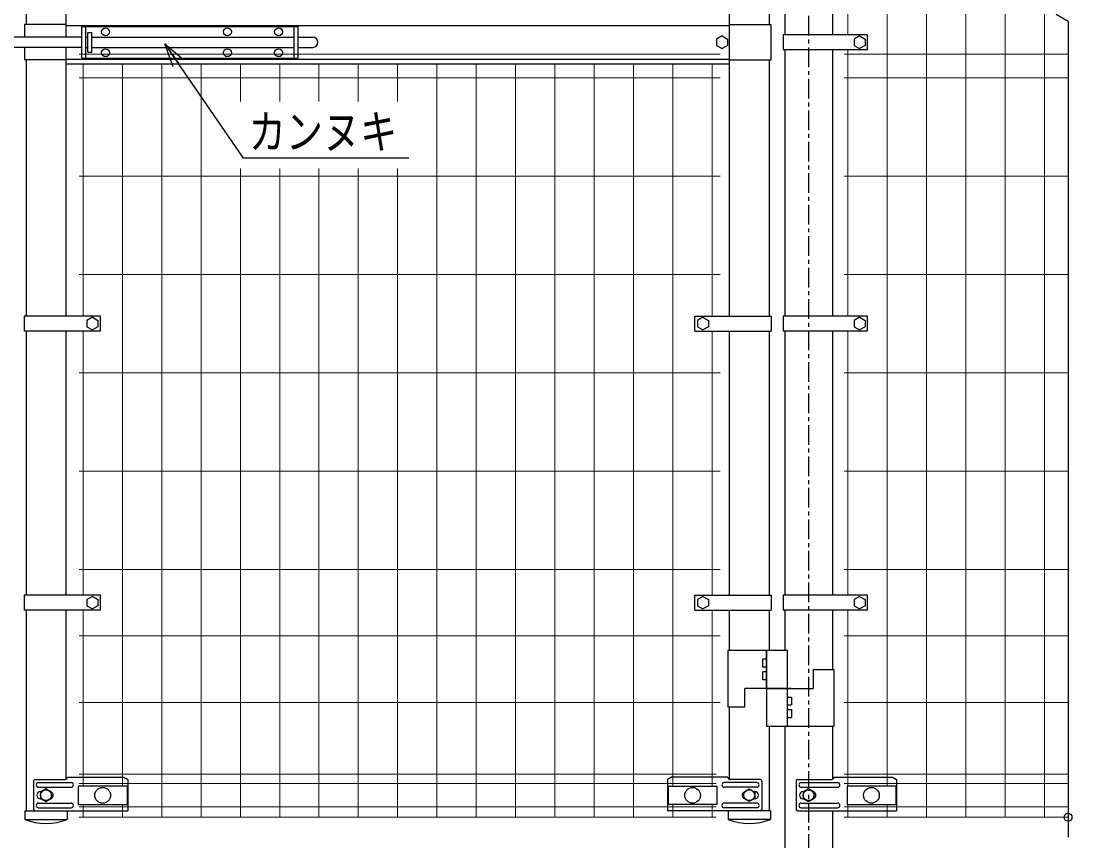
# Model space of a CAD drawing. Units: millimetres, scale not verified. Extents: x -4455 to 4455, y -3150 to 3150.
# Drawn here: x 1390 to 2726, y -845 to 198 of the extents above; entities that cross this region are included whole.
import ezdxf
from ezdxf.enums import TextEntityAlignment as Align

# ---------------------------------------------------------------- set-up
doc = ezdxf.new("R2010")
doc.units = ezdxf.units.MM
doc.header["$LTSCALE"] = 20
doc.header["$PDMODE"] = 32
doc.header["$PDSIZE"] = 10
doc.linetypes.add('USER1', pattern=[2, 1.25, -0.25, 0.25, -0.25])
for name, color, linetype, lineweight in [('0-0_1', 7, 'Continuous', 25), ('0-1_EXTCNT-LMEC0', 1, 'Continuous', 25), ('0-2_0', 7, 'Continuous', 25), ('0-4_LAYER04', 7, 'Continuous', 25), ('0-8_2', 7, 'Continuous', 25), ('0-9_D-STR2', 7, 'Continuous', 13)]:
    doc.layers.add(name, color=color, linetype=linetype, lineweight=lineweight)
doc.layers.add('0-3_DEFPOINTS', color=7, linetype='Continuous')
doc.styles.add('ＭＳ ゴシック', font='')
doc.styles.get('ＭＳ ゴシック').set_extended_font_data('MS Gothic')

# ---------------------------------------------------------------- blocks, each defined once
blk = doc.blocks.new('_Open30')
at = {"layer": '0-2_0', "color": 1}
blk.add_line((0, 0), (-20, 0), dxfattribs=at)
blk.add_lwpolyline([(-20, 5.36), (0, 0), (-20, -5.36)], dxfattribs=at)

msp = doc.modelspace()

# ---------------------------------------------------------------- linework, layer by layer
at = {"layer": '0-0_1', "color": 3, "linetype": 'USER1'}
msp.add_line((2391.15, 1283.99), (2391.15, -1152.14), dxfattribs=at)
at = {"layer": '0-0_1'}
for p, q in [((1396.15, 518.48), (1396.15, 193.02)), ((1446.95, 518.48), (1446.95, 177.02)), ((2290.35, 518.53), (2290.35, -177.5)), ((2341.15, 518.53), (2341.15, 193.02)), ((2360.9, 518.52), (2360.9, 180.02)), ((2421.4, 518.52), (2421.4, 180.02)), ((1394.15, 193.02), (1394.15, 177.02)), ((1446.95, 193.02), (1394.15, 193.02)), ((1446.95, 192.02), (2290.35, 192.02)), ((1467.25, 190.52), (1742.25, 190.52)), ((1467.25, 150.52), (1467.25, 190.52)), ((1472.25, 150.52), (1472.25, 190.52)), ((1737.25, 150.52), (1737.25, 190.52)), ((1742.25, 150.52), (1742.25, 190.52)), ((2290.35, 193.02), (2343.15, 193.02)), ((2343.15, 193.02), (2343.15, 148.02)), ((1467.25, 177.02), (1305.05, 177.02)), ((1472.25, 177.02), (1474.75, 177.02)), ((1479.75, 158.02), (1479.75, 183.02)), ((1479.75, 177.02), (1737.25, 177.02)), ((1742.25, 177.02), (1760.75, 177.02)), ((2281.05, 178.52), (2274.13, 174.52)), ((2274.13, 174.52), (2274.13, 166.52)), ((2281.05, 178.52), (2287.98, 174.52)), ((2287.98, 174.52), (2287.98, 166.52)), ((2466.15, 180.02), (2358.9, 180.02)), ((2358.9, 180.02), (2358.9, 161.02)), ((2456, 178.52), (2449.08, 174.52)), ((2449.08, 174.52), (2449.08, 166.52)), ((2456, 178.52), (2462.93, 174.52)), ((2462.93, 174.52), (2462.93, 166.52)), ((2466.15, 161.02), (2466.15, 180.02)), ((1467.25, 164.02), (1305.05, 164.02)), ((1394.15, 164.02), (1394.15, 148.02)), ((1446.95, 164.02), (1446.95, -177.5)), ((1472.25, 164.02), (1474.75, 164.02)), ((1479.75, 164.02), (1737.25, 164.02)), ((1742.25, 164.02), (1760.75, 164.02)), ((2274.13, 166.52), (2281.05, 162.52)), ((2287.98, 166.52), (2281.05, 162.52)), ((2466.15, 161.02), (2358.9, 161.02)), ((2360.9, 161.02), (2360.9, -177.48)), ((2421.4, 161.02), (2421.4, -177.48)), ((2449.08, 166.52), (2456, 162.52)), ((2462.93, 166.52), (2456, 162.52)), ((1446.95, 148.02), (1394.15, 148.02)), ((1396.15, 148.02), (1396.15, -177.5)), ((1446.95, 149.02), (2290.35, 149.02)), ((1467.25, 150.52), (1742.25, 150.52)), ((1474.75, 158.02), (1479.75, 158.02)), ((2290.35, 148.02), (2343.15, 148.02)), ((2341.15, 148.02), (2341.15, -177.5)), ((1446.95, 143.02), (2290.35, 143.02)), ((1480.5, -178.98), (1473.58, -182.98)), ((1473.58, -182.98), (1473.58, -190.98)), ((1480.5, -178.98), (1487.43, -182.98)), ((1487.43, -182.98), (1487.43, -190.98)), ((1490.65, -196.48), (1490.65, -177.48)), ((2246.65, -196.48), (2246.65, -177.48)), ((2246.65, -177.5), (2343.34, -177.5)), ((2256.8, -178.98), (2249.88, -182.98)), ((2249.88, -182.98), (2249.88, -190.98)), ((2256.8, -178.98), (2263.73, -182.98)), ((2263.73, -182.98), (2263.73, -190.98)), ((2343.34, -177.5), (2343.34, -196.47)), ((2456, -178.98), (2449.08, -182.98)), ((2449.08, -182.98), (2449.08, -190.98)), ((2456, -178.98), (2462.93, -182.98)), ((2462.93, -182.98), (2462.93, -190.98)), ((2466.15, -196.48), (2466.15, -177.48)), ((1490.65, -196.47), (1393.97, -196.47)), ((1396.15, -196.47), (1396.15, -532.24)), ((1446.95, -196.47), (1446.95, -532.24)), ((1473.58, -190.98), (1480.5, -194.98)), ((1487.43, -190.98), (1480.5, -194.98)), ((2246.65, -196.47), (2343.34, -196.47)), ((2249.88, -190.98), (2256.8, -194.98)), ((2263.73, -190.98), (2256.8, -194.98)), ((2290.35, -196.47), (2290.35, -532.24)), ((2341.15, -196.47), (2341.15, -532.24)), ((2466.15, -196.48), (2358.9, -196.48)), ((2360.9, -196.48), (2360.9, -532.23)), ((2421.4, -196.48), (2421.4, -532.23)), ((2449.08, -190.98), (2456, -194.98)), ((2462.93, -190.98), (2456, -194.98)), ((1393.97, -532.24), (1393.97, -551.22)), ((1490.65, -532.24), (1393.97, -532.24)), ((1480.5, -533.73), (1473.58, -537.73)), ((1480.5, -533.73), (1487.43, -537.73)), ((1490.65, -551.23), (1490.65, -532.23)), ((2246.65, -551.23), (2246.65, -532.23)), ((2246.65, -532.24), (2343.34, -532.24)), ((2256.8, -533.73), (2249.88, -537.73)), ((2256.8, -533.73), (2263.73, -537.73)), ((2343.34, -532.24), (2343.34, -551.22)), ((2456, -533.73), (2449.08, -537.73)), ((2456, -533.73), (2462.93, -537.73)), ((2466.15, -551.23), (2466.15, -532.23)), ((1473.58, -537.73), (1473.58, -545.73)), ((1473.58, -545.73), (1480.5, -549.73)), ((1487.43, -545.73), (1480.5, -549.73)), ((1487.43, -537.73), (1487.43, -545.73)), ((2249.88, -537.73), (2249.88, -545.73)), ((2249.88, -545.73), (2256.8, -549.73)), ((2263.73, -545.73), (2256.8, -549.73)), ((2263.73, -537.73), (2263.73, -545.73)), ((2449.08, -537.73), (2449.08, -545.73)), ((2449.08, -545.73), (2456, -549.73)), ((2462.93, -545.73), (2456, -549.73)), ((2462.93, -537.73), (2462.93, -545.73)), ((1490.65, -551.22), (1393.97, -551.22)), ((1396.15, -551.22), (1396.15, -806.48)), ((1446.95, -551.22), (1446.95, -766.28)), ((2246.65, -551.22), (2343.34, -551.22)), ((2290.35, -551.22), (2290.35, -602.73)), ((2341.15, -551.22), (2341.15, -602.73)), ((2466.15, -551.23), (2358.9, -551.23)), ((2360.9, -551.23), (2360.9, -602.73)), ((2421.4, -551.23), (2421.4, -626.73)), ((2332.8, -623.73), (2332.8, -613.73)), ((2337.8, -613.73), (2332.8, -613.73)), ((2337.8, -602.73), (2337.8, -698.73)), ((2337.8, -650.73), (2337.8, -602.73)), ((2364.25, -698.73), (2364.25, -602.73)), ((2337.8, -623.73), (2332.8, -623.73)), ((2396.9, -626.73), (2423.4, -626.73)), ((2396.9, -626.73), (2396.9, -650.73)), ((2337.8, -629.73), (2332.8, -629.73)), ((2369.1, -650.73), (2310, -650.73)), ((2310, -674.73), (2310, -650.73)), ((2337.8, -650.73), (2396.9, -650.73)), ((2364.25, -661.73), (2369.25, -661.73)), ((2369.25, -661.73), (2369.25, -671.73)), ((2310, -674.73), (2288.35, -674.73)), ((2290.35, -674.73), (2290.35, -766.28)), ((2364.25, -671.73), (2369.25, -671.73)), ((2364.25, -677.73), (2369.25, -677.73)), ((2369.25, -677.73), (2369.25, -687.73)), ((2364.25, -687.73), (2369.25, -687.73)), ((2337.8, -698.73), (2423.4, -698.73)), ((2341.15, -698.73), (2341.15, -806.48)), ((2360.9, -698.73), (2360.9, -1154.48)), ((2421.4, -698.73), (2421.4, -766.28)), ((1405.76, -768.48), (1405.76, -804.48)), ((1407.76, -766.48), (1445.87, -766.48)), ((1412.12, -770.48), (1453.45, -770.48)), ((1448.87, -763.48), (1520.55, -763.48)), ((1520.55, -763.48), (1525.55, -766.48)), ((1525.55, -766.48), (1525.55, -773.23)), ((1525.55, -773.23), (1525.55, -794.48)), ((2216.76, -763.48), (2211.76, -766.48)), ((2211.76, -766.48), (2211.76, -773.23)), ((2211.76, -773.23), (2211.76, -806.48)), ((2288.44, -763.48), (2216.76, -763.48)), ((2325.19, -770.48), (2283.86, -770.48)), ((2329.55, -766.48), (2291.44, -766.48)), ((2331.55, -768.48), (2331.55, -804.48)), ((2375.36, -768.48), (2375.36, -804.48)), ((2377.36, -766.48), (2420.32, -766.48)), ((2381.72, -770.48), (2427.9, -770.48)), ((2423.32, -763.48), (2497.9, -763.48)), ((2497.9, -763.48), (2502.9, -766.48)), ((2502.9, -766.48), (2502.9, -773.23)), ((2502.9, -773.23), (2502.9, -806.48)), ((1412.12, -776.48), (1453.45, -776.48)), ((1414.46, -781.98), (1415.49, -781.98)), ((2325.19, -776.48), (2283.86, -776.48)), ((2322.84, -781.98), (2321.82, -781.98)), ((2381.72, -776.48), (2427.9, -776.48)), ((2384.06, -781.98), (2385.09, -781.98)), ((1412.12, -796.48), (1453.45, -796.48)), ((1414.46, -790.98), (1415.49, -790.98)), ((1525.55, -794.48), (1525.55, -806.48)), ((2325.19, -796.48), (2283.86, -796.48)), ((2322.84, -790.98), (2321.82, -790.98)), ((2381.72, -796.48), (2427.9, -796.48)), ((2384.06, -790.98), (2385.09, -790.98)), ((1407.76, -806.48), (1525.55, -806.48)), ((1412.12, -802.48), (1453.45, -802.48)), ((2329.55, -806.48), (2211.76, -806.48)), ((2325.19, -802.48), (2283.86, -802.48)), ((2377.36, -806.48), (2443.75, -806.48)), ((2377.36, -806.48), (2502.9, -806.48)), ((2381.72, -802.48), (2427.9, -802.48)), ((2421.4, -806.48), (2421.4, -1154.48))]:
    msp.add_line(p, q, dxfattribs=at)
for points in [[(1474.75, 158.02), (1474.75, 183.02), (1479.75, 183.02)], [(1490.65, -177.5), (1393.97, -177.5), (1393.97, -196.47)], [(2466.15, -177.48), (2358.9, -177.48), (2358.9, -196.48)], [(2466.15, -532.23), (2358.9, -532.23), (2358.9, -551.23)], [(2364.25, -602.73), (2288.35, -602.73), (2288.35, -674.73)], [(2337.8, -639.73), (2332.8, -639.73), (2332.8, -629.73)]]:
    msp.add_lwpolyline(points, dxfattribs=at)
for centre in [(1497.25, 183.77), (1652.25, 183.77), (1717.25, 183.77), (1497.25, 157.27), (1652.25, 157.27), (1717.25, 157.27)]:
    msp.add_circle(centre, 5, dxfattribs=at)
for centre, radius, start, end in [((1760.75, 170.52), 6.5, 270, 90), ((1407.76, -768.48), 2, 90, 180), ((1412.12, -773.48), 3, 90, 270), ((1445.87, -763.48), 3, 270, 0), ((1453.45, -773.48), 3, 270, 90), ((2283.86, -773.48), 3, 90, 270), ((2291.44, -763.48), 3, 180, 270), ((2325.19, -773.48), 3, 270, 90), ((2329.55, -768.48), 2, 0, 90), ((2377.36, -768.48), 2, 90, 180), ((2381.72, -773.48), 3, 90, 270), ((2420.32, -763.48), 3, 270, 0), ((2427.9, -773.48), 3, 270, 90), ((1414.46, -786.48), 4.5, 90, 270), ((1426.23, -786.48), 4.5, 299.99991, 60.0015), ((2311.08, -786.48), 4.5, 119.9985, 240.00009), ((2322.84, -786.48), 4.5, 270, 90), ((2384.06, -786.48), 4.5, 90, 270), ((2395.83, -786.48), 4.5, 300.08078, 59.91922), ((1412.12, -799.48), 3, 90, 270), ((1453.45, -799.48), 3, 270, 90), ((2283.86, -799.48), 3, 90, 270), ((2325.19, -799.48), 3, 270, 90), ((2381.72, -799.48), 3, 90, 270), ((2427.9, -799.48), 3, 270, 90), ((1407.76, -804.48), 2, 180, 270), ((2329.55, -804.48), 2, 270, 0), ((2377.36, -804.48), 2, 180, 270)]:
    msp.add_arc(centre, radius, start, end, dxfattribs=at)
at = {"layer": '0-1_EXTCNT-LMEC0', "color": 4}
for q in [(2706, 205.73), (2721, -839.87)]:
    msp.add_line((2721, 197.07), q, dxfattribs=at)
at = {"layer": '0-2_0'}
for p, q in [((2423.4, -626.73), (2423.4, -698.73)), ((1462.65, -775.15), (1462.65, -798.15)), ((1524.65, -775.15), (1462.65, -775.15)), ((1524.65, -775.15), (1524.65, -798.15)), ((2212.65, -775.15), (2212.65, -798.15)), ((2212.65, -775.15), (2274.65, -775.15)), ((2440, -775.15), (2440, -798.15)), ((2502, -775.15), (2440, -775.15)), ((2502, -775.15), (2502, -798.15)), ((1462.65, -798.15), (1524.65, -798.15)), ((2440, -798.15), (2502, -798.15))]:
    msp.add_line(p, q, dxfattribs=at)
for points in [[(1882.8, 23.1), (1672.49, 23.1), (1573.9, 166.83)], [(2274.65, -775.15), (2274.65, -798.15), (2212.65, -798.15)]]:
    msp.add_lwpolyline(points, dxfattribs=at)
for centre in [(1493.65, -786.65), (2243.65, -786.65), (2471, -786.65)]:
    msp.add_circle(centre, 10.01, dxfattribs=at)
at = {"layer": '0-3_DEFPOINTS'}
msp.add_point((2721, -814.48), dxfattribs=at)
at = {"layer": '0-4_LAYER04'}
for p, q in [((1394.65, -806.48), (1394.65, -817.48)), ((1394.65, -806.48), (1448.45, -806.48)), ((1448.45, -806.48), (1448.45, -817.48)), ((2342.65, -806.48), (2288.85, -806.48)), ((2288.85, -806.48), (2288.85, -817.48)), ((2342.65, -806.48), (2342.65, -817.48)), ((1394.65, -817.48), (1448.45, -817.48)), ((2342.65, -817.48), (2288.85, -817.48))]:
    msp.add_line(p, q, dxfattribs=at)
for centre in [(1421.55, -747.62), (2315.76, -747.62)]:
    msp.add_arc(centre, 74.86, 248.94141, 291.05859, dxfattribs=at)
at = {"layer": '0-8_2'}
for p, q in [((1414.63, -782.48), (1414.63, -790.48)), ((1428.48, -790.48), (1428.48, -782.48)), ((2308.83, -782.48), (2315.75, -778.48)), ((2315.75, -778.48), (2322.68, -782.48)), ((2398.08, -782.48), (2391.15, -778.48)), ((2398.08, -790.48), (2398.08, -782.48)), ((1414.63, -790.48), (1421.55, -794.48)), ((1421.55, -794.48), (1428.48, -790.48)), ((2384.23, -790.48), (2391.15, -794.48)), ((2391.15, -794.48), (2398.08, -790.48))]:
    msp.add_line(p, q, dxfattribs=at)
for points in [[(1428.48, -782.48), (1421.55, -778.48), (1414.63, -782.48)], [(2315.75, -794.48), (2308.83, -790.48), (2308.83, -782.48)], [(2322.68, -782.48), (2322.68, -790.48), (2315.75, -794.48)], [(2391.15, -778.48), (2384.23, -782.48), (2384.23, -790.48)]]:
    msp.add_lwpolyline(points, dxfattribs=at)
for centre in [(1421.55, -786.48), (2315.75, -786.48), (2391.15, -786.48)]:
    msp.add_circle(centre, 6.93, dxfattribs=at)
at = {"layer": '0-9_D-STR2'}
for p, q in [((2541.15, -814.48), (2541.15, 1155.52)), ((2591.15, -814.48), (2591.15, 1155.52)), ((2641.15, -814.48), (2641.15, 1155.52)), ((2691.15, -814.48), (2691.15, 1155.52)), ((2491.15, -775.15), (2491.15, 1115.27)), ((2441.15, 180.02), (2441.15, 518.52)), ((2441.15, -177.48), (2441.15, 161.02)), ((2278.65, 155.52), (1463.65, 155.52)), ((2721, 155.52), (2436.15, 155.52)), ((1468.65, -177.5), (1468.65, 143.02)), ((1518.65, -775.15), (1518.65, 143.02)), ((1568.65, -814.48), (1568.65, 143.02)), ((1618.65, -814.48), (1618.65, 143.02)), ((1668.65, 95.14), (1668.65, 143.02)), ((1718.65, 95.14), (1718.65, 143.02)), ((1768.65, 95.14), (1768.65, 143.02)), ((1818.65, 95.14), (1818.65, 143.02)), ((1868.65, 95.14), (1868.65, 143.02)), ((1918.65, -814.48), (1918.65, 143.02)), ((1968.65, -814.48), (1968.65, 143.02)), ((2018.65, -814.48), (2018.65, 143.02)), ((2068.65, -814.48), (2068.65, 143.02)), ((2118.65, -814.48), (2118.65, 143.02)), ((2168.65, -814.48), (2168.65, 143.02)), ((2218.65, -775.15), (2218.65, 143.02)), ((2268.65, -177.5), (2268.65, 143.02)), ((2278.65, 125.52), (1463.65, 125.52)), ((2721, 125.52), (2436.15, 125.52)), ((2278.65, 0.52), (1463.65, 0.52)), ((1668.65, -814.48), (1668.65, 9.9)), ((1718.65, -814.48), (1718.65, 9.9)), ((1768.65, -814.48), (1768.65, 9.9)), ((1818.65, -814.48), (1818.65, 9.9)), ((1868.65, -814.48), (1868.65, 9.9)), ((2721, 0.52), (2436.15, 0.52)), ((2278.65, -124.48), (1463.65, -124.48)), ((2721, -124.48), (2436.15, -124.48)), ((1468.65, -532.24), (1468.65, -196.47)), ((2268.65, -532.24), (2268.65, -196.47)), ((2441.15, -532.23), (2441.15, -196.48)), ((2278.65, -249.48), (1463.65, -249.48)), ((2721, -249.48), (2436.15, -249.48)), ((2278.65, -374.48), (1463.65, -374.48)), ((2721, -374.48), (2436.15, -374.48)), ((2278.65, -499.48), (1463.65, -499.48)), ((2721, -499.48), (2436.15, -499.48)), ((1468.65, -775.15), (1468.65, -551.22)), ((2268.65, -775.15), (2268.65, -551.22)), ((2441.15, -775.15), (2441.15, -551.23)), ((2278.65, -583.98), (1463.65, -583.98)), ((2721, -583.98), (2436.15, -583.98)), ((2278.65, -668.48), (1463.65, -668.48)), ((2721, -668.48), (2436.15, -668.48)), ((2273.65, -759.73), (1463.65, -759.73)), ((2721, -759.73), (2436.15, -759.73)), ((2273.65, -771.58), (1463.65, -771.58)), ((2721, -771.58), (2436.15, -771.58)), ((2273.65, -801.38), (1463.65, -801.38)), ((1468.65, -814.48), (1468.65, -798.15)), ((1518.65, -814.48), (1518.65, -798.15)), ((2218.65, -814.48), (2218.65, -798.15)), ((2268.65, -814.48), (2268.65, -798.15)), ((2721, -801.38), (2436.15, -801.38)), ((2441.15, -814.48), (2441.15, -798.15)), ((2491.15, -814.48), (2491.15, -798.15)), ((2273.65, -814.48), (1463.65, -814.48)), ((2721, -814.48), (2436.15, -814.48))]:
    msp.add_line(p, q, dxfattribs=at)

# ---------------------------------------------------------------- block references
at = {"layer": '0-2_0', "xscale": 1.5, "yscale": 1.5, "rotation": 124.98456}
msp.add_blockref('_Open30', (1572.76, 168.47), dxfattribs=at)

# ---------------------------------------------------------------- texts
at = {"layer": '0-2_0', "color": 3, "style": 'ＭＳ ゴシック', "width": 0.8}
msp.add_text('カンヌキ', height=43.26, dxfattribs=at).set_placement((1679.29, 22.27), align=Align.BOTTOM_LEFT)

doc.saveas('drawing.dxf')
